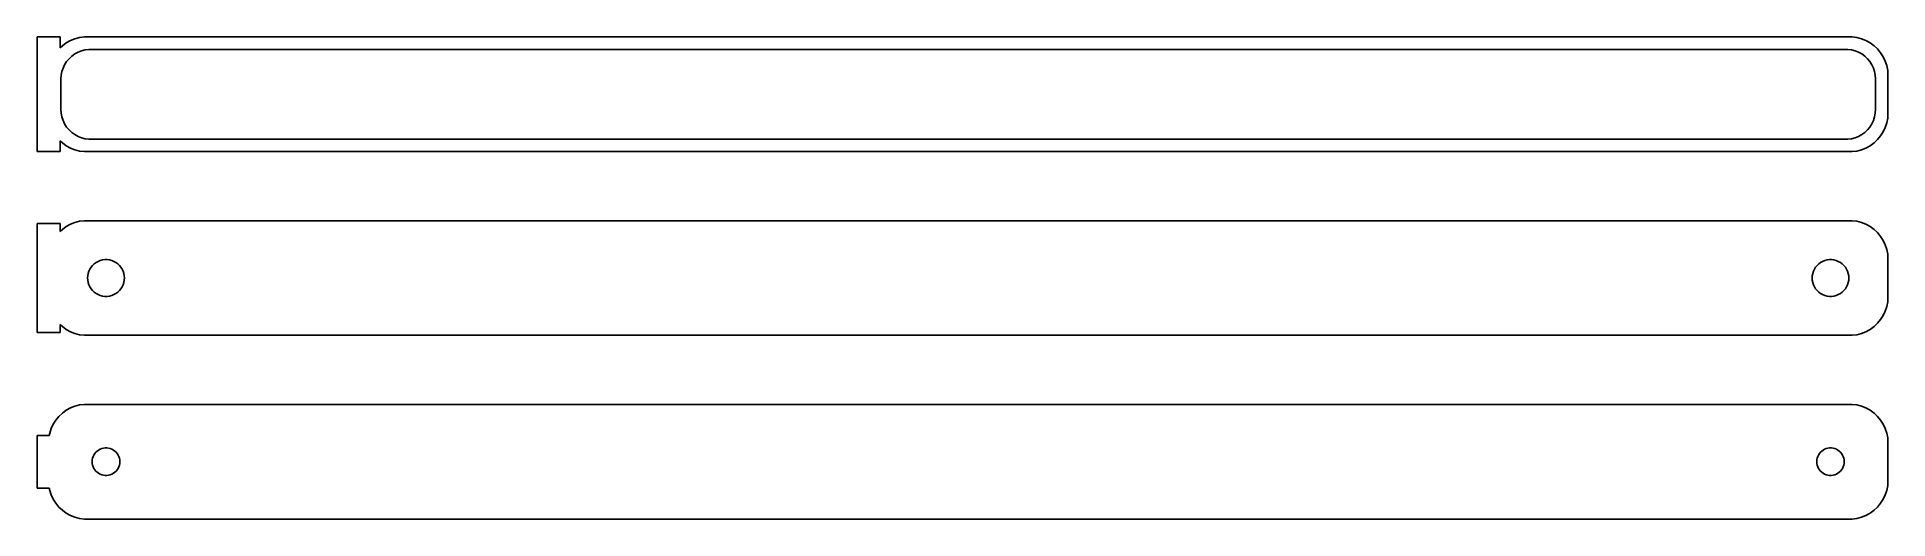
# Model space of a CAD drawing. Header units: metres. Extents: x -122 to 120, y 41 to 103.
import ezdxf

# ---------------------------------------------------------------- set-up
doc = ezdxf.new("R2010")
doc.units = ezdxf.units.M

msp = doc.modelspace()

# ---------------------------------------------------------------- linework, layer by layer
for p, q in [((-118.5, 103.49), (-121.5, 103.49)), ((-121.5, 103.49), (-121.5, 88.5099)), ((-118.5, 102.059), (-118.5, 103.49)), ((-118.187, 102.353), (-118.5, 102.059)), ((-117.679, 102.722), (-118.187, 102.353)), ((-117.129, 103.024), (-117.679, 102.722)), ((-116.545, 103.255), (-117.129, 103.024)), ((-116.575, 101.27), (-116.149, 101.504)), ((-115.937, 103.411), (-116.545, 103.255)), ((-116.149, 101.504), (-115.697, 101.683)), ((-115.314, 103.49), (-115.937, 103.411)), ((-115.697, 101.683), (-115.226, 101.804)), ((115.314, 103.49), (-115.314, 103.49)), ((-115.226, 101.804), (-114.743, 101.865)), ((-114.743, 101.865), (114.743, 101.865)), ((114.743, 101.865), (115.226, 101.804)), ((115.226, 101.804), (115.697, 101.683)), ((115.937, 103.411), (115.314, 103.49)), ((115.697, 101.683), (116.149, 101.504)), ((116.545, 103.255), (115.937, 103.411)), ((116.149, 101.504), (116.575, 101.27)), ((117.129, 103.024), (116.545, 103.255)), ((117.679, 102.722), (117.129, 103.024)), ((118.187, 102.353), (117.679, 102.722)), ((118.645, 101.923), (118.187, 102.353)), ((119.045, 101.439), (118.645, 101.923)), ((119.382, 100.909), (119.045, 101.439)), ((-118.251, 98.9631), (-118.101, 99.4256)), ((-118.101, 99.4256), (-117.894, 99.8656)), ((-117.894, 99.8656), (-117.633, 100.276)), ((-117.633, 100.276), (-117.323, 100.651)), ((-117.323, 100.651), (-116.969, 100.984)), ((-116.969, 100.984), (-116.575, 101.27)), ((116.575, 101.27), (116.969, 100.984)), ((116.969, 100.984), (117.323, 100.651)), ((117.323, 100.651), (117.633, 100.276)), ((117.633, 100.276), (117.894, 99.8656)), ((117.894, 99.8656), (118.101, 99.4256)), ((118.101, 99.4256), (118.251, 98.9631)), ((119.649, 100.341), (119.382, 100.909)), ((119.843, 99.7434), (119.649, 100.341)), ((119.961, 99.1267), (119.843, 99.7434)), ((120, 98.5), (119.961, 99.1267)), ((-118.373, 98), (-118.342, 98.4854)), ((-118.373, 94), (-118.373, 98)), ((-118.342, 98.4854), (-118.251, 98.9631)), ((118.251, 98.9631), (118.342, 98.4854)), ((118.342, 98.4854), (118.373, 98)), ((118.373, 98), (118.373, 94)), ((120, 93.5), (120, 98.5)), ((-118.342, 93.5146), (-118.373, 94)), ((-118.251, 93.0369), (-118.342, 93.5146)), ((-118.101, 92.5744), (-118.251, 93.0369)), ((-117.894, 92.1344), (-118.101, 92.5744)), ((-117.633, 91.7237), (-117.894, 92.1344)), ((117.894, 92.1344), (117.633, 91.7237)), ((118.101, 92.5744), (117.894, 92.1344)), ((118.251, 93.0369), (118.101, 92.5744)), ((118.342, 93.5146), (118.251, 93.0369)), ((118.373, 94), (118.342, 93.5146)), ((119.649, 91.6594), (119.843, 92.2566)), ((119.843, 92.2566), (119.961, 92.8733)), ((119.961, 92.8733), (120, 93.5)), ((-118.5, 89.9413), (-118.187, 89.6474)), ((-118.5, 88.5099), (-118.5, 89.9413)), ((-118.187, 89.6474), (-117.679, 89.2784)), ((-117.323, 91.349), (-117.633, 91.7237)), ((-116.969, 91.0161), (-117.323, 91.349)), ((-116.575, 90.7302), (-116.969, 91.0161)), ((-116.149, 90.4959), (-116.575, 90.7302)), ((-115.697, 90.3169), (-116.149, 90.4959)), ((-115.226, 90.196), (-115.697, 90.3169)), ((-114.743, 90.135), (-115.226, 90.196)), ((114.743, 90.135), (-114.743, 90.135)), ((115.226, 90.196), (114.743, 90.135)), ((115.697, 90.3169), (115.226, 90.196)), ((116.149, 90.4959), (115.697, 90.3169)), ((116.575, 90.7302), (116.149, 90.4959)), ((116.969, 91.0161), (116.575, 90.7302)), ((117.323, 91.349), (116.969, 91.0161)), ((117.633, 91.7237), (117.323, 91.349)), ((117.679, 89.2784), (118.187, 89.6474)), ((118.187, 89.6474), (118.645, 90.0773)), ((118.645, 90.0773), (119.045, 90.5611)), ((119.045, 90.5611), (119.382, 91.0912)), ((119.382, 91.0912), (119.649, 91.6594)), ((-121.5, 88.5099), (-118.5, 88.5099)), ((-117.679, 89.2784), (-117.129, 88.9759)), ((-117.129, 88.9759), (-116.545, 88.7447)), ((-116.545, 88.7447), (-115.937, 88.5886)), ((-115.937, 88.5886), (-115.314, 88.5099)), ((-115.314, 88.5099), (115.314, 88.5099)), ((115.314, 88.5099), (115.937, 88.5886)), ((115.937, 88.5886), (116.545, 88.7447)), ((116.545, 88.7447), (117.129, 88.9759)), ((117.129, 88.9759), (117.679, 89.2784)), ((-118.5, 79.1148), (-121.5, 79.1148)), ((-121.5, 79.1148), (-121.5, 64.8852)), ((-118.5, 78.0587), (-118.5, 79.1148)), ((-118.187, 78.3526), (-118.5, 78.0587)), ((-117.679, 78.7216), (-118.187, 78.3526)), ((-117.129, 79.0241), (-117.679, 78.7216)), ((-116.545, 79.2553), (-117.129, 79.0241)), ((-115.937, 79.4114), (-116.545, 79.2553)), ((-115.314, 79.4901), (-115.937, 79.4114)), ((115.314, 79.4901), (-115.314, 79.4901)), ((115.937, 79.4114), (115.314, 79.4901)), ((116.545, 79.2553), (115.937, 79.4114)), ((117.129, 79.0241), (116.545, 79.2553)), ((117.679, 78.7216), (117.129, 79.0241)), ((118.187, 78.3526), (117.679, 78.7216)), ((118.645, 77.9227), (118.187, 78.3526)), ((119.045, 77.4389), (118.645, 77.9227)), ((119.382, 76.9088), (119.045, 77.4389)), ((119.649, 76.3406), (119.382, 76.9088)), ((119.843, 75.7434), (119.649, 76.3406)), ((119.961, 75.1267), (119.843, 75.7434)), ((120, 74.5), (119.961, 75.1267)), ((-114.881, 72.3008), (-114.825, 72.5968)), ((-114.825, 72.5968), (-114.731, 72.8835)), ((-114.731, 72.8835), (-114.603, 73.1562)), ((-114.603, 73.1562), (-114.442, 73.4107)), ((-114.442, 73.4107), (-114.25, 73.6429)), ((-114.25, 73.6429), (-114.03, 73.8492)), ((-114.03, 73.8492), (-113.786, 74.0264)), ((-113.786, 74.0264), (-113.522, 74.1716)), ((-113.522, 74.1716), (-113.242, 74.2825)), ((-113.242, 74.2825), (-112.95, 74.3575)), ((-112.95, 74.3575), (-112.651, 74.3953)), ((-112.651, 74.3953), (-112.349, 74.3953)), ((-112.349, 74.3953), (-112.05, 74.3575)), ((-112.05, 74.3575), (-111.758, 74.2825)), ((-111.758, 74.2825), (-111.478, 74.1716)), ((-111.478, 74.1716), (-111.214, 74.0264)), ((-111.214, 74.0264), (-110.97, 73.8492)), ((-110.97, 73.8492), (-110.75, 73.6429)), ((-110.75, 73.6429), (-110.558, 73.4107)), ((-110.558, 73.4107), (-110.397, 73.1562)), ((-110.397, 73.1562), (-110.269, 72.8835)), ((-110.269, 72.8835), (-110.175, 72.5968)), ((-110.175, 72.5968), (-110.119, 72.3008)), ((110.119, 72.3008), (110.175, 72.5968)), ((110.175, 72.5968), (110.269, 72.8835)), ((110.269, 72.8835), (110.397, 73.1562)), ((110.397, 73.1562), (110.558, 73.4107)), ((110.558, 73.4107), (110.75, 73.6429)), ((110.75, 73.6429), (110.97, 73.8492)), ((110.97, 73.8492), (111.214, 74.0264)), ((111.214, 74.0264), (111.478, 74.1716)), ((111.478, 74.1716), (111.758, 74.2825)), ((111.758, 74.2825), (112.05, 74.3575)), ((112.05, 74.3575), (112.349, 74.3953)), ((112.349, 74.3953), (112.651, 74.3953)), ((112.651, 74.3953), (112.95, 74.3575)), ((112.95, 74.3575), (113.242, 74.2825)), ((113.242, 74.2825), (113.522, 74.1716)), ((113.522, 74.1716), (113.786, 74.0264)), ((113.786, 74.0264), (114.03, 73.8492)), ((114.03, 73.8492), (114.25, 73.6429)), ((114.25, 73.6429), (114.442, 73.4107)), ((114.442, 73.4107), (114.603, 73.1562)), ((114.603, 73.1562), (114.731, 72.8835)), ((114.731, 72.8835), (114.825, 72.5968)), ((114.825, 72.5968), (114.881, 72.3008)), ((120, 69.5), (120, 74.5)), ((-114.9, 72), (-114.881, 72.3008)), ((-114.881, 71.6992), (-114.9, 72)), ((-114.825, 71.4032), (-114.881, 71.6992)), ((-114.731, 71.1165), (-114.825, 71.4032)), ((-114.603, 70.8438), (-114.731, 71.1165)), ((-114.442, 70.5893), (-114.603, 70.8438)), ((-114.25, 70.3571), (-114.442, 70.5893)), ((-114.03, 70.1508), (-114.25, 70.3571)), ((-113.786, 69.9736), (-114.03, 70.1508)), ((-110.97, 70.1508), (-111.214, 69.9736)), ((-110.75, 70.3571), (-110.97, 70.1508)), ((-110.558, 70.5893), (-110.75, 70.3571)), ((-110.397, 70.8438), (-110.558, 70.5893)), ((-110.269, 71.1165), (-110.397, 70.8438)), ((-110.175, 71.4032), (-110.269, 71.1165)), ((-110.119, 71.6992), (-110.175, 71.4032)), ((-110.119, 72.3008), (-110.1, 72)), ((-110.1, 72), (-110.119, 71.6992)), ((110.1, 72), (110.119, 72.3008)), ((110.119, 71.6992), (110.1, 72)), ((110.175, 71.4032), (110.119, 71.6992)), ((110.269, 71.1165), (110.175, 71.4032)), ((110.397, 70.8438), (110.269, 71.1165)), ((110.558, 70.5893), (110.397, 70.8438)), ((110.75, 70.3571), (110.558, 70.5893)), ((110.97, 70.1508), (110.75, 70.3571)), ((111.214, 69.9736), (110.97, 70.1508)), ((114.03, 70.1508), (113.786, 69.9736)), ((114.25, 70.3571), (114.03, 70.1508)), ((114.442, 70.5893), (114.25, 70.3571)), ((114.603, 70.8438), (114.442, 70.5893)), ((114.731, 71.1165), (114.603, 70.8438)), ((114.825, 71.4032), (114.731, 71.1165)), ((114.881, 71.6992), (114.825, 71.4032)), ((114.881, 72.3008), (114.9, 72)), ((114.9, 72), (114.881, 71.6992)), ((-113.522, 69.8284), (-113.786, 69.9736)), ((-113.242, 69.7175), (-113.522, 69.8284)), ((-112.95, 69.6425), (-113.242, 69.7175)), ((-112.651, 69.6047), (-112.95, 69.6425)), ((-112.349, 69.6047), (-112.651, 69.6047)), ((-112.05, 69.6425), (-112.349, 69.6047)), ((-111.758, 69.7175), (-112.05, 69.6425)), ((-111.478, 69.8284), (-111.758, 69.7175)), ((-111.214, 69.9736), (-111.478, 69.8284)), ((111.478, 69.8284), (111.214, 69.9736)), ((111.758, 69.7175), (111.478, 69.8284)), ((112.05, 69.6425), (111.758, 69.7175)), ((112.349, 69.6047), (112.05, 69.6425)), ((112.651, 69.6047), (112.349, 69.6047)), ((112.95, 69.6425), (112.651, 69.6047)), ((113.242, 69.7175), (112.95, 69.6425)), ((113.522, 69.8284), (113.242, 69.7175)), ((113.786, 69.9736), (113.522, 69.8284)), ((119.382, 67.0912), (119.649, 67.6594)), ((119.649, 67.6594), (119.843, 68.2566)), ((119.843, 68.2566), (119.961, 68.8733)), ((119.961, 68.8733), (120, 69.5)), ((-118.5, 64.8852), (-118.5, 65.9413)), ((-118.5, 65.9413), (-118.187, 65.6474)), ((-118.187, 65.6474), (-117.679, 65.2784)), ((-117.679, 65.2784), (-117.129, 64.9759)), ((117.129, 64.9759), (117.679, 65.2784)), ((117.679, 65.2784), (118.187, 65.6474)), ((118.187, 65.6474), (118.645, 66.0773)), ((118.645, 66.0773), (119.045, 66.5611)), ((119.045, 66.5611), (119.382, 67.0912)), ((-121.5, 64.8852), (-118.5, 64.8852)), ((-117.129, 64.9759), (-116.545, 64.7447)), ((-116.545, 64.7447), (-115.937, 64.5886)), ((-115.937, 64.5886), (-115.314, 64.5099)), ((-115.314, 64.5099), (115.314, 64.5099)), ((115.314, 64.5099), (115.937, 64.5886)), ((115.937, 64.5886), (116.545, 64.7447)), ((116.545, 64.7447), (117.129, 64.9759)), ((-119.045, 53.4389), (-119.382, 52.9088)), ((-118.645, 53.9227), (-119.045, 53.4389)), ((-118.187, 54.3526), (-118.645, 53.9227)), ((-117.679, 54.7216), (-118.187, 54.3526)), ((-117.129, 55.0241), (-117.679, 54.7216)), ((-116.545, 55.2553), (-117.129, 55.0241)), ((-115.937, 55.4114), (-116.545, 55.2553)), ((-115.314, 55.4901), (-115.937, 55.4114)), ((115.314, 55.4901), (-115.314, 55.4901)), ((115.937, 55.4114), (115.314, 55.4901)), ((116.545, 55.2553), (115.937, 55.4114)), ((117.129, 55.0241), (116.545, 55.2553)), ((117.679, 54.7216), (117.129, 55.0241)), ((118.187, 54.3526), (117.679, 54.7216)), ((118.645, 53.9227), (118.187, 54.3526)), ((119.045, 53.4389), (118.645, 53.9227)), ((119.382, 52.9088), (119.045, 53.4389)), ((-119.9, 51.4442), (-121.5, 51.4442)), ((-121.5, 51.4442), (-121.5, 44.5558)), ((-119.843, 51.7434), (-119.9, 51.4442)), ((-119.649, 52.3406), (-119.843, 51.7434)), ((-119.382, 52.9088), (-119.649, 52.3406)), ((119.649, 52.3406), (119.382, 52.9088)), ((119.843, 51.7434), (119.649, 52.3406)), ((119.961, 51.1267), (119.843, 51.7434)), ((120, 50.5), (119.961, 51.1267)), ((-114.286, 48.2256), (-114.243, 48.4476)), ((-114.243, 48.4476), (-114.174, 48.6626)), ((-114.174, 48.6626), (-114.077, 48.8671)), ((-114.077, 48.8671), (-113.956, 49.058)), ((-113.956, 49.058), (-113.812, 49.2322)), ((-113.812, 49.2322), (-113.647, 49.3869)), ((-113.647, 49.3869), (-113.464, 49.5198)), ((-113.464, 49.5198), (-113.266, 49.6287)), ((-113.266, 49.6287), (-113.056, 49.7119)), ((-113.056, 49.7119), (-112.837, 49.7681)), ((-112.837, 49.7681), (-112.613, 49.7964)), ((-112.613, 49.7964), (-112.387, 49.7964)), ((-112.387, 49.7964), (-112.163, 49.7681)), ((-112.163, 49.7681), (-111.944, 49.7119)), ((-111.944, 49.7119), (-111.734, 49.6287)), ((-111.734, 49.6287), (-111.536, 49.5198)), ((-111.536, 49.5198), (-111.353, 49.3869)), ((-111.353, 49.3869), (-111.188, 49.2322)), ((-111.188, 49.2322), (-111.044, 49.058)), ((-111.044, 49.058), (-110.923, 48.8671)), ((-110.923, 48.8671), (-110.826, 48.6626)), ((-110.826, 48.6626), (-110.757, 48.4476)), ((-110.757, 48.4476), (-110.714, 48.2256)), ((110.714, 48.2256), (110.757, 48.4476)), ((110.757, 48.4476), (110.826, 48.6626)), ((110.826, 48.6626), (110.923, 48.8671)), ((110.923, 48.8671), (111.044, 49.058)), ((111.044, 49.058), (111.188, 49.2322)), ((111.188, 49.2322), (111.353, 49.3869)), ((111.353, 49.3869), (111.536, 49.5198)), ((111.536, 49.5198), (111.734, 49.6287)), ((111.734, 49.6287), (111.944, 49.7119)), ((111.944, 49.7119), (112.163, 49.7681)), ((112.163, 49.7681), (112.387, 49.7964)), ((112.387, 49.7964), (112.613, 49.7964)), ((112.613, 49.7964), (112.837, 49.7681)), ((112.837, 49.7681), (113.056, 49.7119)), ((113.056, 49.7119), (113.266, 49.6287)), ((113.266, 49.6287), (113.464, 49.5198)), ((113.464, 49.5198), (113.647, 49.3869)), ((113.647, 49.3869), (113.812, 49.2322)), ((113.812, 49.2322), (113.956, 49.058)), ((113.956, 49.058), (114.077, 48.8671)), ((114.077, 48.8671), (114.174, 48.6626)), ((114.174, 48.6626), (114.243, 48.4476)), ((114.243, 48.4476), (114.286, 48.2256)), ((120, 45.5), (120, 50.5)), ((-114.3, 48), (-114.286, 48.2256)), ((-114.286, 47.7744), (-114.3, 48)), ((-114.243, 47.5524), (-114.286, 47.7744)), ((-114.174, 47.3374), (-114.243, 47.5524)), ((-114.077, 47.1329), (-114.174, 47.3374)), ((-113.956, 46.942), (-114.077, 47.1329)), ((-113.812, 46.7678), (-113.956, 46.942)), ((-113.647, 46.6131), (-113.812, 46.7678)), ((-113.464, 46.4802), (-113.647, 46.6131)), ((-113.266, 46.3713), (-113.464, 46.4802)), ((-113.056, 46.2881), (-113.266, 46.3713)), ((-112.837, 46.2319), (-113.056, 46.2881)), ((-112.613, 46.2036), (-112.837, 46.2319)), ((-112.387, 46.2036), (-112.613, 46.2036)), ((-112.163, 46.2319), (-112.387, 46.2036)), ((-111.944, 46.2881), (-112.163, 46.2319)), ((-111.734, 46.3713), (-111.944, 46.2881)), ((-111.536, 46.4802), (-111.734, 46.3713)), ((-111.353, 46.6131), (-111.536, 46.4802)), ((-111.188, 46.7678), (-111.353, 46.6131)), ((-111.044, 46.942), (-111.188, 46.7678)), ((-110.923, 47.1329), (-111.044, 46.942)), ((-110.826, 47.3374), (-110.923, 47.1329)), ((-110.757, 47.5524), (-110.826, 47.3374)), ((-110.714, 47.7744), (-110.757, 47.5524)), ((-110.714, 48.2256), (-110.7, 48)), ((-110.7, 48), (-110.714, 47.7744)), ((110.7, 48), (110.714, 48.2256)), ((110.714, 47.7744), (110.7, 48)), ((110.757, 47.5524), (110.714, 47.7744)), ((110.826, 47.3374), (110.757, 47.5524)), ((110.923, 47.1329), (110.826, 47.3374)), ((111.044, 46.942), (110.923, 47.1329)), ((111.188, 46.7678), (111.044, 46.942)), ((111.353, 46.6131), (111.188, 46.7678)), ((111.536, 46.4802), (111.353, 46.6131)), ((111.734, 46.3713), (111.536, 46.4802)), ((111.944, 46.2881), (111.734, 46.3713)), ((112.163, 46.2319), (111.944, 46.2881)), ((112.387, 46.2036), (112.163, 46.2319)), ((112.613, 46.2036), (112.387, 46.2036)), ((112.837, 46.2319), (112.613, 46.2036)), ((113.056, 46.2881), (112.837, 46.2319)), ((113.266, 46.3713), (113.056, 46.2881)), ((113.464, 46.4802), (113.266, 46.3713)), ((113.647, 46.6131), (113.464, 46.4802)), ((113.812, 46.7678), (113.647, 46.6131)), ((113.956, 46.942), (113.812, 46.7678)), ((114.077, 47.1329), (113.956, 46.942)), ((114.174, 47.3374), (114.077, 47.1329)), ((114.243, 47.5524), (114.174, 47.3374)), ((114.286, 47.7744), (114.243, 47.5524)), ((114.286, 48.2256), (114.3, 48)), ((114.3, 48), (114.286, 47.7744)), ((-121.5, 44.5558), (-119.9, 44.5558)), ((-119.9, 44.5558), (-119.843, 44.2566)), ((-119.843, 44.2566), (-119.649, 43.6594)), ((-119.649, 43.6594), (-119.382, 43.0912)), ((119.382, 43.0912), (119.649, 43.6594)), ((119.649, 43.6594), (119.843, 44.2566)), ((119.843, 44.2566), (119.961, 44.8733)), ((119.961, 44.8733), (120, 45.5)), ((-119.382, 43.0912), (-119.045, 42.5611)), ((-119.045, 42.5611), (-118.645, 42.0773)), ((-118.645, 42.0773), (-118.187, 41.6474)), ((-118.187, 41.6474), (-117.679, 41.2784)), ((-117.679, 41.2784), (-117.129, 40.9759)), ((117.129, 40.9759), (117.679, 41.2784)), ((117.679, 41.2784), (118.187, 41.6474)), ((118.187, 41.6474), (118.645, 42.0773)), ((118.645, 42.0773), (119.045, 42.5611)), ((119.045, 42.5611), (119.382, 43.0912)), ((-117.129, 40.9759), (-116.545, 40.7447)), ((-116.545, 40.7447), (-115.937, 40.5886)), ((-115.937, 40.5886), (-115.314, 40.5099)), ((-115.314, 40.5099), (115.314, 40.5099)), ((115.314, 40.5099), (115.937, 40.5886)), ((115.937, 40.5886), (116.545, 40.7447)), ((116.545, 40.7447), (117.129, 40.9759))]:
    msp.add_line(p, q)

doc.saveas('drawing.dxf')
